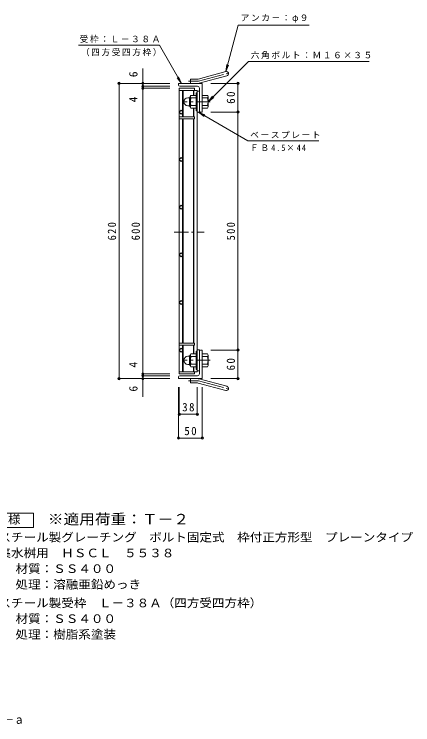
# Model space of a CAD drawing. Units: millimetres at full size, sheet at 1:6. Extents: x -837 to 1055, y -824 to 765.
# Drawn here: x 217 to 1055, y -824 to 669 of the extents above; entities that cross this region are included whole.
import ezdxf
from ezdxf.enums import TextEntityAlignment as Align

# ---------------------------------------------------------------- set-up
doc = ezdxf.new("R2010")
doc.units = ezdxf.units.MM
doc.header["$LTSCALE"] = 6
doc.header["$PDMODE"] = 32
doc.header["$PDSIZE"] = 4.8
doc.linetypes.add('CHAIN1', pattern=[8, 5, -1, 1, -1])
doc.linetypes.add('CHAIN2', pattern=[12, 9, -1, 1, -1])
for name, color, linetype, lineweight in [('E-1', 2, 'Continuous', 9), ('E-2', 3, 'Continuous', 9), ('E-4', 7, 'Continuous', 9), ('E-5', 7, 'Continuous', 9), ('E-C', 7, 'Continuous', 9), ('F-5_F-5ﾚｲﾔ', 2, 'Continuous', 9)]:
    doc.layers.add(name, color=color, linetype=linetype, lineweight=lineweight)
doc.styles.add('ＭＳ ゴシック', font='')
doc.styles.get('ＭＳ ゴシック').set_extended_font_data('MS Gothic')

msp = doc.modelspace()

# ---------------------------------------------------------------- linework, layer by layer
at = {"layer": 'E-1'}
for p, q in [((582.19, 493.446), (585.7, 493.446)), ((585.7, 475.745), (585.7, 494.146)), ((587.5, 495.945), (587.7, 495.945)), ((587.7, 495.696), (587.7, 474.196)), ((599.7, 498.446), (588.738, 498.446)), ((599.7, 492.946), (588.738, 492.946)), ((599.7, 503.945), (599.7, 465.946)), ((602, 503.945), (599.7, 503.945)), ((612.5, 498.446), (623.461, 498.446)), ((612.5, 492.946), (623.461, 492.946)), ((624.7, 495.945), (624.5, 495.945)), ((624.5, 495.696), (624.5, 474.196)), ((582.2, 476.445), (585.7, 476.445)), ((587.5, 473.946), (587.7, 473.946)), ((599.7, 476.946), (588.738, 476.946)), ((599.7, 471.446), (588.738, 471.446)), ((602, 465.946), (599.7, 465.946)), ((612.5, 476.946), (623.461, 476.946)), ((612.5, 471.446), (623.461, 471.446)), ((624.7, 473.946), (624.5, 473.946)), ((599.7, -44.554), (588.738, -44.554)), ((599.7, -77.054), (599.7, -39.054)), ((602, -39.054), (599.7, -39.054)), ((612.5, -44.554), (623.461, -44.554)), ((582.2, -49.554), (585.7, -49.554)), ((585.7, -48.854), (585.7, -67.254)), ((587.5, -47.054), (587.7, -47.054)), ((587.7, -68.804), (587.7, -47.304)), ((599.7, -50.054), (588.738, -50.054)), ((612.5, -50.054), (623.461, -50.054)), ((624.7, -47.054), (624.5, -47.054)), ((624.5, -68.804), (624.5, -47.304)), ((582.19, -66.554), (585.7, -66.554)), ((587.5, -69.054), (587.7, -69.054)), ((599.7, -66.054), (588.738, -66.054)), ((599.7, -71.554), (588.738, -71.554)), ((612.5, -66.054), (623.461, -66.054)), ((612.5, -71.554), (623.461, -71.554)), ((624.7, -69.054), (624.5, -69.054)), ((602, -77.054), (599.7, -77.054))]:
    msp.add_line(p, q, dxfattribs=at)
at = {"layer": 'E-1', "linetype": 'CHAIN1'}
for p, q in [((629.006, 484.945), (570.398, 484.945)), ((629.006, -58.054), (570.398, -58.054))]:
    msp.add_line(p, q, dxfattribs=at)
at = {"layer": 'E-1'}
for centre, radius, start, end in [((582.19, 484.956), 8.49, 90, 180), ((587.5, 494.146), 1.8, 90, 180), ((591.86, 495.696), 4.16, 138.61835, 221.37988), ((611.7, 484.945), 24, 160.52881, 199.47119), ((600.5, 484.945), 24, 340.52881, 19.47119), ((620.34, 495.696), 4.16, 318.62012, 41.38165), ((582.2, 484.945), 8.5, 180, 270), ((587.5, 475.745), 1.8, 180, 270), ((591.86, 474.196), 4.16, 138.62012, 221.38165), ((620.34, 474.196), 4.16, 318.61835, 41.37988), ((591.86, -47.304), 4.16, 138.61835, 221.37988), ((620.34, -47.304), 4.16, 318.62012, 41.38165), ((582.2, -58.054), 8.5, 90, 180), ((582.19, -58.064), 8.49, 180, 270), ((587.5, -48.854), 1.8, 90, 180), ((611.7, -58.054), 24, 160.52881, 199.47119), ((600.5, -58.054), 24, 340.52881, 19.47119), ((587.5, -67.254), 1.8, 180, 270), ((591.86, -68.804), 4.16, 138.62012, 221.38165), ((620.34, -68.804), 4.16, 318.61835, 41.37988)]:
    msp.add_arc(centre, radius, start, end, dxfattribs=at)
at = {"layer": 'E-2'}
for p, q in [((564, 513.445), (596, 513.445)), ((564, -86.554), (564, 513.445)), ((564, 508.945), (602, 508.945)), ((571, 508.945), (571, 453.446)), ((572, 508.945), (572, 453.446)), ((594, 508.945), (594, 498.445)), ((595, 508.945), (595, 498.445)), ((596, 513.445), (596, 508.945)), ((602, 508.945), (602, -82.054)), ((606.5, 506.945), (602, 506.945)), ((606.5, 462.945), (606.5, 506.945)), ((572.485, 463.446), (568.242, 467.689)), ((568.242, 459.203), (572.485, 463.446)), ((594, 471.445), (594, 453.446)), ((595, 471.445), (595, 453.446)), ((606.5, 462.945), (602, 462.945)), ((564, 453.446), (596, 453.446)), ((564, 448.945), (596, 448.945)), ((571, 448.945), (571, -22.054)), ((572, 448.945), (572, -22.054)), ((594, 448.945), (594, -22.054)), ((595, 448.945), (595, -22.054)), ((596, 453.446), (596, 448.945)), ((572.485, 363.446), (568.242, 367.689)), ((568.242, 359.203), (572.485, 363.446)), ((572.485, 263.446), (568.242, 267.689)), ((568.242, 259.203), (572.485, 263.446)), ((572.485, 163.446), (568.242, 167.689)), ((568.242, 159.203), (572.485, 163.446)), ((572.485, 63.446), (568.242, 67.689)), ((568.242, 59.203), (572.485, 63.446)), ((596, -22.054), (564, -22.054)), ((564, -26.554), (596, -26.554)), ((571, -82.054), (571, -26.554)), ((572, -82.054), (572, -26.554)), ((594, -44.554), (594, -26.554)), ((595, -44.554), (595, -26.554)), ((596, -26.554), (596, -22.054)), ((572.485, -36.554), (568.242, -32.311)), ((568.242, -40.797), (572.485, -36.554)), ((606.5, -36.054), (602, -36.054)), ((606.5, -36.054), (606.5, -80.054)), ((594, -82.054), (594, -71.554)), ((595, -82.054), (595, -71.554)), ((564, -82.054), (602, -82.054)), ((564, -86.554), (596, -86.554)), ((596, -86.554), (596, -82.054)), ((606.5, -80.054), (602, -80.054))]:
    msp.add_line(p, q, dxfattribs=at)
at = {"layer": 'E-2', "linetype": 'CHAIN1'}
msp.add_line((553.58, 210.946), (616.121, 210.946), dxfattribs=at)
at = {"layer": 'E-2'}
for points in [[(568.242, 467.689), (564, 463.446), (568.242, 459.203)], [(568.242, 367.689), (564, 363.446), (568.242, 359.203)], [(568.242, 267.689), (564, 263.446), (568.242, 259.203)], [(568.242, 167.689), (564, 163.446), (568.242, 159.203)], [(568.242, 67.689), (564, 63.446), (568.242, 59.203)], [(568.242, -32.311), (564, -36.554), (568.242, -40.797)]]:
    msp.add_lwpolyline(points, dxfattribs=at)
at = {"layer": 'E-4', "color": 2}
for p, q in [((603.644, 532.752), (661.835, 548.344)), ((605.974, 524.059), (664.165, 539.651)), ((612.5, 523.446), (562.5, 523.446)), ((562.5, 519.946), (562.5, 523.446)), ((587.5, 523.446), (587.5, 532.446)), ((601.315, 532.446), (587.5, 532.446)), ((612.5, 523.446), (612.5, 463.446)), ((602.5, 517.446), (565, 517.446)), ((606.5, 513.446), (606.5, 465.946)), ((609, 463.446), (612.5, 463.446)), ((606.5, -86.554), (606.5, -39.054)), ((609, -36.554), (612.5, -36.554)), ((612.5, -96.554), (612.5, -36.554)), ((562.5, -93.054), (562.5, -96.554)), ((612.5, -96.554), (562.5, -96.554)), ((602.5, -90.554), (565, -90.554)), ((587.5, -96.554), (587.5, -105.554)), ((605.974, -97.167), (664.165, -112.759)), ((601.315, -105.554), (587.5, -105.554)), ((603.644, -105.861), (661.835, -121.453))]:
    msp.add_line(p, q, dxfattribs=at)
at = {"layer": 'E-4', "color": 2, "linetype": 'CHAIN2'}
for p, q in [((604.809, 528.406), (669.976, 545.867)), ((601.315, 527.946), (583.695, 527.946)), ((601.315, -101.054), (583.695, -101.054)), ((604.809, -101.514), (669.976, -118.975))]:
    msp.add_line(p, q, dxfattribs=at)
at = {"layer": 'E-4', "color": 2}
for centre, radius, start, end in [((663, 543.998), 4.5, 285.00014, 104.99991), ((601.315, 541.446), 9, 270, 285.00002), ((601.315, 541.446), 18, 270, 285), ((565, 519.946), 2.5, 180, 270), ((602.5, 513.446), 4, 0, 90), ((609, 465.946), 2.5, 180, 270), ((609, -39.054), 2.5, 90, 180), ((602.5, -86.554), 4, 270, 0), ((565, -93.054), 2.5, 90, 180), ((601.315, -114.554), 18, 75, 90), ((601.315, -114.554), 9, 74.99998, 90), ((663, -117.106), 4.5, 255.00009, 74.99986)]:
    msp.add_arc(centre, radius, start, end, dxfattribs=at)
at = {"layer": 'E-4', "color": 2, "linetype": 'CHAIN2'}
for centre, start, end in [((601.315, 541.446), 270, 284.99995), ((601.315, -114.554), 75.00005, 90)]:
    msp.add_arc(centre, 13.5, start, end, dxfattribs=at)
at = {"layer": 'E-5'}
for p, q in [((661.835, 548.344), (688.039, 646.139)), ((837.039, 646.139), (688.039, 646.139)), ((352.205, 603.63), (522.205, 603.63)), ((568.5, 523.446), (522.205, 603.63)), ((624.5, 484.946), (709.291, 569.737)), ((709.291, 569.737), (963.291, 569.737)), ((661.835, 548.344), (663.793, 563.216)), ((661.835, 548.344), (667.575, 562.203)), ((568.5, 523.446), (559.368, 535.346)), ((568.5, 523.446), (562.76, 537.304)), ((624.5, 484.946), (633.631, 496.846)), ((624.5, 484.946), (636.4, 494.077)), ((604.25, 462.946), (708.028, 403.029)), ((604.25, 462.946), (618.108, 457.205)), ((604.25, 462.946), (616.15, 453.814)), ((708.028, 403.029), (857.154, 403.029))]:
    msp.add_line(p, q, dxfattribs=at)
at = {"layer": 'E-C'}
for p, q in [((487.5, 554.805), (487.5, 517.445)), ((435.7, 523.445), (544.5, 523.445)), ((437.5, 523.445), (437.5, -96.554)), ((689.3, 523.446), (630.5, 523.446)), ((687.5, 463.446), (687.5, 523.446)), ((485.7, 517.445), (544.5, 517.445)), ((485.7, 513.445), (544.5, 513.445)), ((487.5, 517.445), (487.5, 513.445)), ((487.5, 513.445), (487.5, -86.554)), ((689.3, 463.446), (630.5, 463.446)), ((687.5, -36.554), (687.5, 463.446)), ((689.3, -36.554), (630.5, -36.554)), ((687.5, -96.554), (687.5, -36.554)), ((485.7, -86.554), (544.5, -86.554)), ((487.5, -86.554), (487.5, -90.554)), ((435.7, -96.554), (544.5, -96.554)), ((485.7, -90.554), (544.5, -90.554)), ((487.5, -90.554), (487.5, -134.718)), ((689.3, -96.554), (630.5, -96.554)), ((562.5, -223.354), (562.5, -114.554)), ((564, -173.354), (564, -114.554)), ((602, -173.354), (602, -114.554)), ((612.5, -223.354), (612.5, -114.554)), ((564, -171.554), (602, -171.554)), ((562.5, -221.554), (612.5, -221.554))]:
    msp.add_line(p, q, dxfattribs=at)
for p in [(437.5, 523.445), (487.5, 523.445), (687.5, 523.446), (487.5, 517.445), (487.5, 513.445), (687.5, 463.446), (687.5, -36.554), (487.5, -86.554), (487.5, -90.554), (437.5, -96.554), (487.5, -96.554), (687.5, -96.554), (564, -171.554), (602, -171.554), (562.5, -221.554), (612.5, -221.554)]:
    msp.add_point(p, dxfattribs=at)
at = {"layer": 'F-5_F-5ﾚｲﾔ'}
msp.add_lwpolyline([(122.739, -409.313), (122.739, -379.313), (257.739, -379.313), (257.739, -409.313)], close=True, dxfattribs=at)

# ---------------------------------------------------------------- texts
at = {"layer": 'E-5', "char_height": 13.2, "attachment_point": 7, "style": 'ＭＳ ゴシック'}
for s, insert in [('\\T1.17;アンカ－：φ９', (693.039, 651.139)), ('\\T1.17;受枠：Ｌ－３８Ａ', (354.705, 608.63)), ('\\T1.17;（四方受四方枠）', (357.205, 580.63)), ('\\T1.17;六角ボルト：Ｍ１６×３５', (714.291, 574.737)), ('\\T1.17;ベースプレート', (713.028, 408.074)), ('\\T1.26;\\W0.95;ＦＢ4.5×44', (713.028, 381.518))]:
    msp.add_mtext(s, dxfattribs=dict(at, insert=insert))
at = {"layer": 'E-C', "color": 2, "style": 'ＭＳ ゴシック'}
for s, p in [('6', (481.5, 536.616)), ('4', (481.5, 483.945)), ('4', (481.5, -73.33)), ('6', (481.5, -123.785))]:
    msp.add_text(s, height=17.6, rotation=90, dxfattribs=at).set_placement(p, align=Align.BOTTOM_LEFT)
at = {"layer": 'E-C', "color": 2, "char_height": 17.6, "attachment_point": 7, "rotation": 90, "style": 'ＭＳ ゴシック'}
for s, insert in [('\\T1.27;\\W0.95;60', (681.5, 480.696)), ('\\T1.27;\\W0.9;620', (431.5, 193.946)), ('\\T1.27;\\W0.9;600', (481.5, 193.946)), ('\\T1.27;\\W0.9;500', (681.5, 193.946)), ('\\T1.27;\\W0.95;60', (681.5, -79.304))]:
    msp.add_mtext(s, dxfattribs=dict(at, insert=insert))
at = {"layer": 'E-C', "color": 2, "char_height": 17.6, "attachment_point": 7, "style": 'ＭＳ ゴシック'}
for s, insert in [('\\T1.27;\\W0.95;38', (570.25, -165.554)), ('\\T1.27;\\W0.95;50', (574.75, -215.554))]:
    msp.add_mtext(s, dxfattribs=dict(at, insert=insert))
at = {"layer": 'F-5_F-5ﾚｲﾔ', "style": 'ＭＳ ゴシック'}
for s, width, p in [('仕\u3000様', 1.1, (151.239, -406.313)), ('スチール製グレーチング\u3000ボルト固定式\u3000枠付正方形型\u3000プレーンタイプ', 1.1, (183.993, -444.065)), ('集水桝用\u3000ＨＳＣＬ\u3000５５３８', 1.1, (183.993, -477.065)), ('材質：ＳＳ４００', 1.1, (219.82, -510.065)), ('処理：溶融亜鉛めっき', 1.1, (219.82, -543.065)), ('スチール製受枠\u3000Ｌ－３８Ａ（四方受四方枠）', 1.1, (183.993, -582.065)), ('材質：ＳＳ４００', 1.1, (219.82, -615.065)), ('処理：樹脂系塗装', 1.1, (219.82, -648.065)), ('集水桝用\u3000クッションなし\u3000ＨＳＣＬ\u3000５５３８－ａ', 0.9, (-280.387, -826.942))]:
    msp.add_text(s, height=17.6, dxfattribs=dict(at, width=width)).set_placement(p, align=Align.BOTTOM_LEFT)
at = {"layer": 'F-5_F-5ﾚｲﾔ', "color": 3, "style": 'ＭＳ ゴシック', "width": 1.1}
msp.add_text('※適用荷重：Ｔ－２', height=21.99, dxfattribs=at).set_placement((287.739, -409.313), align=Align.BOTTOM_LEFT)

doc.saveas('drawing.dxf')
